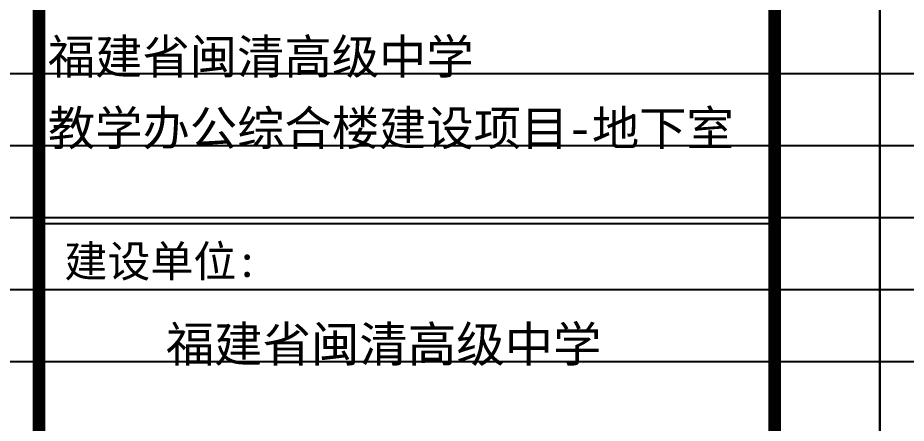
# Model space of a CAD drawing. Extents: x 0 to 2037025, y -2738621 to 0.
# Drawn here: x 1034561 to 1043014, y -1225918 to -1222056 of the extents above; entities that cross this region are included whole.
import ezdxf

# ---------------------------------------------------------------- set-up
doc = ezdxf.new("R2010")
doc.units = 0
doc.header["$LTSCALE"] = 10
doc.header["$MEASUREMENT"] = 0
doc.layers.add('图框', color=142, linetype='Continuous')
doc.layers.add('批量导出图层', color=1, linetype='Continuous')
doc.styles.add('图框字型一', font='')
doc.styles.get('图框字型一').set_extended_font_data('SimSun')

# ---------------------------------------------------------------- blocks, each defined once
blk = doc.blocks.new('图框A1')
at = {"layer": '图框'}
blk.add_line((76100, 14000), (83100, 14000), dxfattribs=at)
blk.add_lwpolyline([(0, 0), (84100, 0), (84100, 59400), (0, 59400)], close=True, dxfattribs=at)
at = {"layer": '图框', "const_width": 120}
blk.add_lwpolyline([(2500, 1000), (83100, 1000), (83100, 58400), (2500, 58400)], close=True, dxfattribs=at)
blk.add_lwpolyline([(76100, 58400), (76100, 1000)], dxfattribs=at)
at = {"layer": '图框', "style": '图框字型一'}
blk.add_text('建设单位:', height=300, dxfattribs=at).set_placement((76341.6, 13490.4))

msp = doc.modelspace()

# ---------------------------------------------------------------- linework, layer by layer
at = {"layer": 'Defpoints', "color": 251}
for p, q in [((1054001.1, -1222588.8), (954025, -1222588.8)), ((1054001.1, -1223275), (954025, -1223275)), ((1054001.1, -1223961.2), (954025, -1223961.2)), ((1054001.1, -1224647.4), (954025, -1224647.4)), ((1054001.1, -1225333.6), (954025, -1225333.6))]:
    msp.add_line(p, q, dxfattribs=at)
at = {"layer": '批量导出图层'}
msp.add_lwpolyline([(958662.7, -1178615.2), (1042762.7, -1178615.2), (1042762.7, -1238015.2), (958662.7, -1238015.2)], close=True, dxfattribs=at)

# ---------------------------------------------------------------- block references
msp.add_blockref('图框A1', (958662.7, -1238015.2))

# ---------------------------------------------------------------- texts
at = {"layer": '图框', "style": '图框字型一'}
for s, height, p in [('福建省闽清高级中学', 330, (1034847.5, -1222591.1)), ('教学办公综合楼建设项目-地下室 ', 330, (1034847.5, -1223271.8)), ('福建省闽清高级中学', 337.55, (1035970.2, -1225333.5))]:
    msp.add_text(s, height=height, dxfattribs=at).set_placement(p)

doc.saveas('drawing.dxf')
